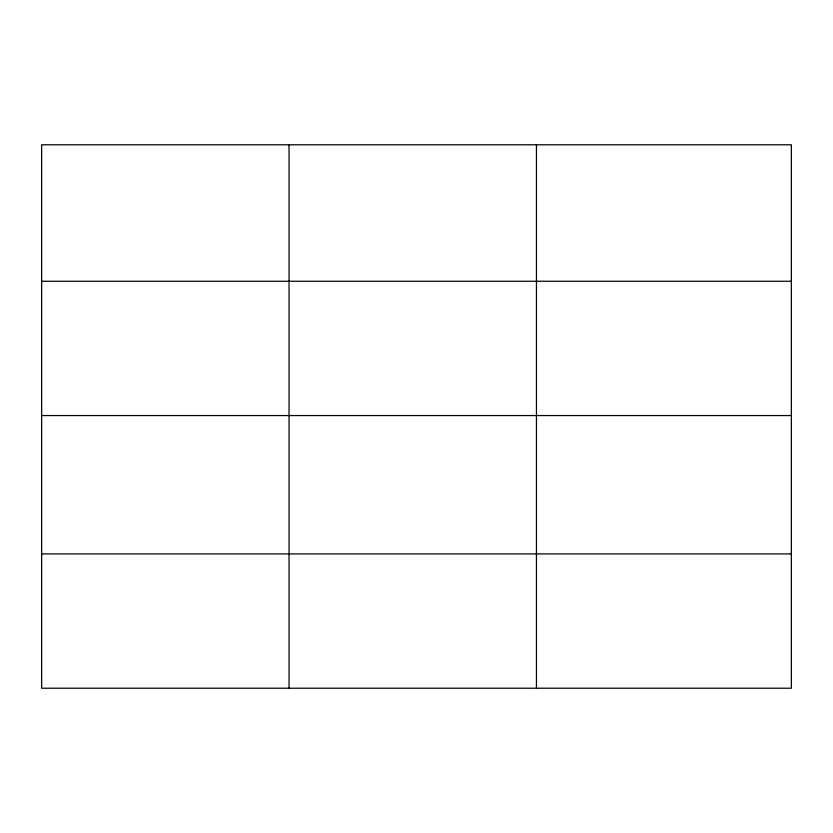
<?xml version="1.0" encoding="UTF-8"?>
<svg xmlns="http://www.w3.org/2000/svg" width="833" height="833" viewBox="0 0 833 833"><rect width="100%" height="100%" fill="white"/><g stroke="black" fill="none" stroke-linecap="round" stroke-linejoin="round"><path stroke-width="1.25" d="M791.35 415.552L791.35 144.786L41.65 144.786L41.65 688.214L791.35 688.214L791.35 415.552L41.65 415.552M41.65 281.252L791.35 281.252M41.65 553.914L791.35 553.914M536.452 144.786L536.452 688.214M289.051 144.786L289.051 688.214"/></g></svg>
